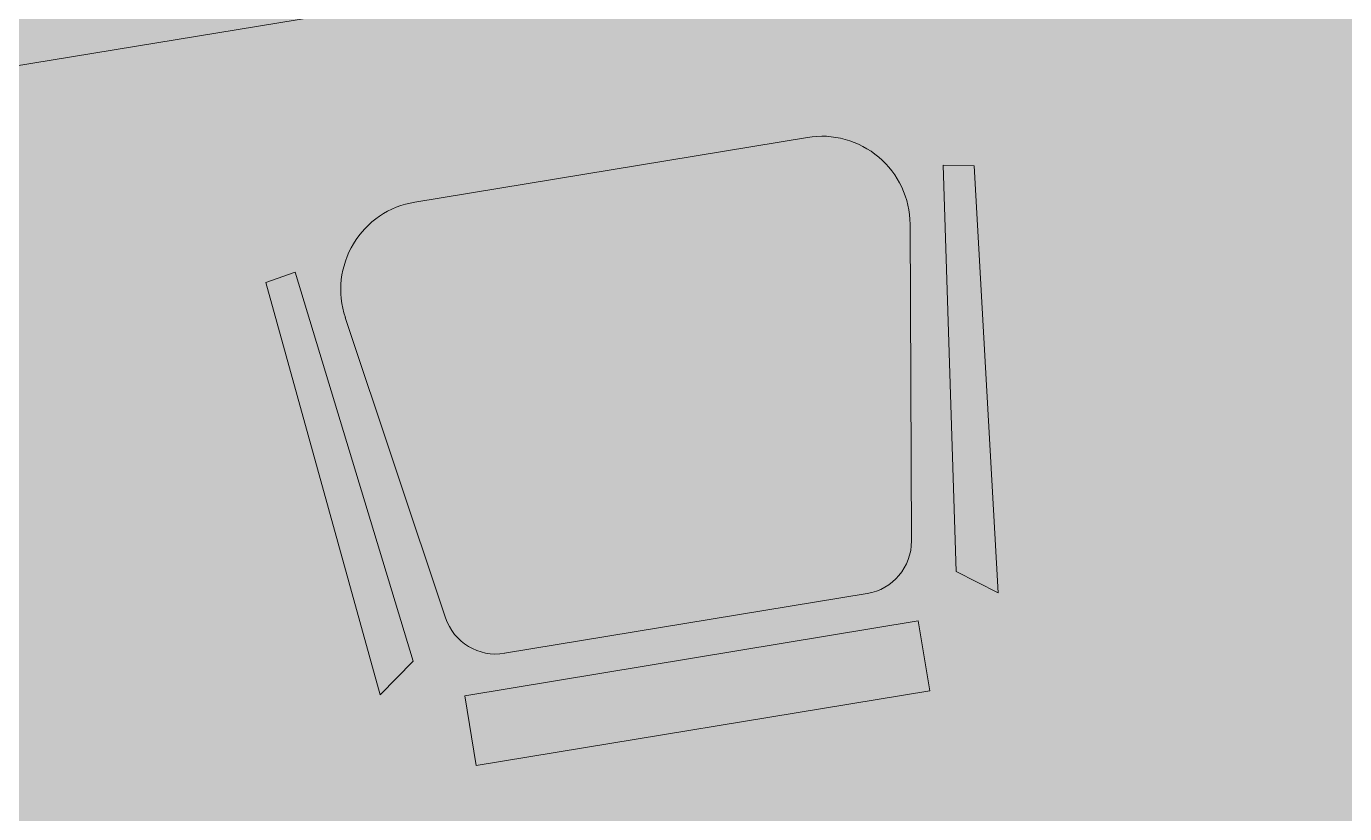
# Model space of a CAD drawing. Header units: metres. Extents: x 2 to 659295185, y -28 to 1124222152.
# Drawn here: x 655576.686 to 655577.735, y 1126600.434 to 1126601.06 of the extents above; entities that cross this region are included whole.
import ezdxf

# ---------------------------------------------------------------- set-up
doc = ezdxf.new("R2010")
doc.units = ezdxf.units.M
doc.header["$MEASUREMENT"] = 0
doc.linetypes.add('DASHDOT', pattern=[1, 0.5, -0.25, 0, -0.25])
doc.layers.get('0').update_dxf_attribs({"linetype": 'CONTINUOUS'})
doc.layers.add('LC-MUEBLE MADERA', color=12, linetype='CONTINUOUS', lineweight=9)
doc.layers.add('LOCALES ASIGNADOS', color=41, linetype='DASHDOT', lineweight=0)

# ---------------------------------------------------------------- blocks, each defined once
blk = doc.blocks.new('AA18B')
for p, q in [((-0.181, 0.5061), (-0.7336, 0.4174)), ((-1, 0.4063), (-0.875, 0.4063)), ((-1, -0.4062), (-1, 0.4063)), ((-0.875, 0.4063), (-0.875, -0.4062)), ((0, -0.3518), (0, 0.3518)), ((-0.8125, 0.3249), (-0.8125, -0.3249)), ((-1, -0.4062), (-0.875, -0.4062)), ((-0.7336, -0.4174), (-0.181, -0.5061))]:
    blk.add_line(p, q)
for centre, radius, start, end in [((-0.1562, 0.3518), 0.1562, 0, 99.1102), ((-0.7188, 0.3249), 0.0938, 99.1102, 180), ((-0.7188, -0.3249), 0.0938, 180, 260.8898), ((-0.1562, -0.3518), 0.1562, 260.8898, 0)]:
    blk.add_arc(centre, radius, start, end)
blk = doc.blocks.new('SILLAS ESCRITORIO')
for p, q in [((-0.0516, -0.3273), (-0.0152, 0.011)), ((-0.0152, 0.011), (0.0152, -0.011)), ((0.4836, 0.011), (0.4532, -0.011)), ((0.52, -0.3273), (0.4836, 0.011)), ((0.0152, -0.011), (-0.0273, -0.3317)), ((0.4532, -0.011), (0.4957, -0.3317)), ((-0.0273, -0.3317), (-0.0516, -0.3273)), ((0.4957, -0.3317), (0.52, -0.3273))]:
    blk.add_line(p, q)
at = {"extrusion": (0, 0, -1), "xscale": 0.4502390087509414, "yscale": 0.4502390087509414, "zscale": -0.4502390083395472, "rotation": 270}
blk.add_blockref('AA18B', (-0.2342, -0.3712), dxfattribs=at)
blk = doc.blocks.new('mueble de equip')
blk.add_lwpolyline([(156.9626, 53.4528), (157.5126, 53.4528), (157.5126, 51.699), (156.9626, 51.699)], close=True)
at = {"xscale": -1, "rotation": 270.0526617585367}
blk.add_blockref('SILLAS ESCRITORIO', (158.0423, 52.6179), dxfattribs=at)

msp = doc.modelspace()

# ---------------------------------------------------------------- hatches: boundary and pattern name
at = {"layer": 'LOCALES ASIGNADOS'}
msp.add_hatch(color=256, dxfattribs=at).paths.add_polyline_path([(655573.6331, 1126634.5074), (655553.8917, 1126631.272), (655555.8356, 1126619.4144), (655554.4093, 1126619.1806), (655558.2966, 1126595.4672), (655554.0154, 1126594.7654), (655555.9762, 1126582.7407), (655581.4343, 1126586.9137)])

# ---------------------------------------------------------------- block references
at = {"layer": 'LC-MUEBLE MADERA', "rotation": 279.3085903218055}
msp.add_blockref('mueble de equip', (655499.4917, 1126747.9918), dxfattribs=at)

doc.saveas('drawing.dxf')
